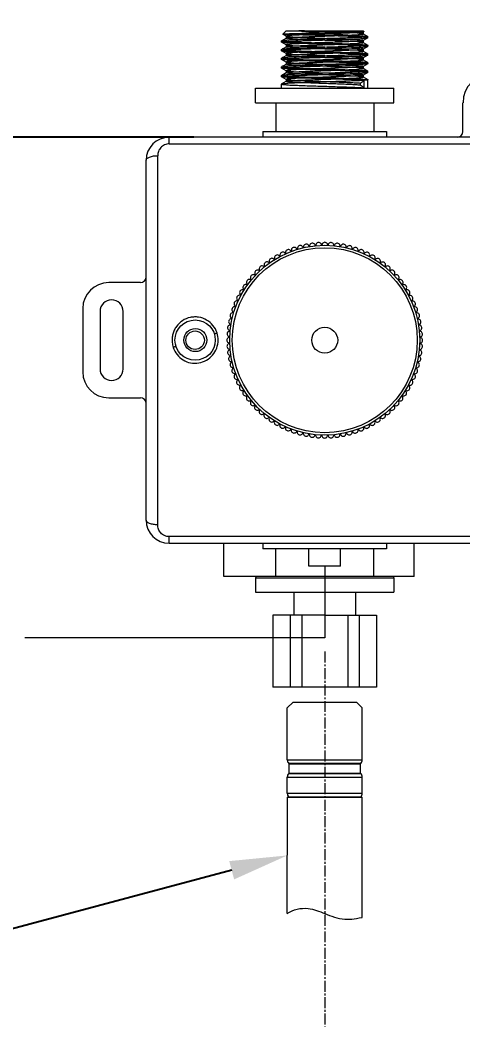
# Model space of a CAD drawing. Header units: millimetres. Extents: x 21205 to 22591, y -3891 to -2911.
# Drawn here: x 21688.4 to 21765.3, y -3787.2 to -3613.5 of the extents above; entities that cross this region are included whole.
import ezdxf
from ezdxf import colors
from ezdxf.entities.mleader import LeaderData, LeaderLine
from ezdxf.math import Vec2, Vec3

# ---------------------------------------------------------------- set-up
doc = ezdxf.new("R2010")
doc.units = ezdxf.units.MM
doc.header["$LTSCALE"] = 0.1
doc.linetypes.add('CENTER2', pattern=[28.575, 19.05, -3.175, 3.175, -3.175])
doc.layers.get('0').update_dxf_attribs({"lineweight": 13})
doc.layers.add('Cneter', color=1, linetype='CENTER2', lineweight=13)
doc.styles.get("Standard").update_dxf_attribs({"font": 'arial.ttf'})
doc.dimstyles.new('A4', dxfattribs={"dimtxt": 4, "dimasz": 3.5, "dimexe": 0.7, "dimexo": 0.625, "dimgap": 0.5, "dimtad": 1, "dimdec": 1, "dimdsep": 46, "dimtxsty": 'Standard', "dimcen": 2.5, "dimclrd": 5, "dimclre": 5, "dimclrt": 7, "dimadec": 3, "dimazin": 2, "dimtfac": 1, "dimtdec": 1, "dimtmove": 0, "dimatfit": 3, "dimfxl": 0, "dimarcsym": 0})

# ---------------------------------------------------------------- blocks, each defined once
blk = doc.blocks.new('*D121')
at = {"color": 3, "lineweight": -2}
for p, q in [((21669.36, -3431.84), (21641.42, -3431.84)), ((21642.12, -3446.84), (21642.12, -3618.91)), ((21718.57, -3633.91), (21641.42, -3633.91))]:
    blk.add_line(p, q, dxfattribs=at)
at = {"color": 3}
for points in [[(21639.62, -3446.84), (21644.62, -3446.84), (21642.12, -3431.84)], [(21639.62, -3618.91), (21644.62, -3618.91), (21642.12, -3633.91)]]:
    blk.add_solid(points, dxfattribs=at)
at = {"layer": 'Defpoints', "color": 0}
for p in [(21669.98, -3431.84), (21642.12, -3633.91), (21719.2, -3633.91)]:
    blk.add_point(p, dxfattribs=at)
at = {"color": 7, "insert": (21633.28, -3532.87), "char_height": 20, "attachment_point": 5, "rotation": 90}
blk.add_mtext('{\\H0.75x;500mm \\fGulim|b0|i0|c129|p50;이하}', dxfattribs=at)

msp = doc.modelspace()

# ---------------------------------------------------------------- linework, layer by layer
at = {"color": 7, "linetype": 'Continuous'}
for p, q in [((21734.58, -3615.41), (21733.98, -3616.01)), ((21734.58, -3615.41), (21747.96, -3615.41)), ((21748.08, -3615.54), (21747.95, -3615.62)), ((21747.96, -3615.41), (21748.09, -3615.53)), ((21747.96, -3615.6), (21747.96, -3615.96)), ((21733.77, -3617.39), (21733.77, -3617.18)), ((21733.78, -3617.16), (21734.59, -3616.69)), ((21734.59, -3617.87), (21733.78, -3617.4)), ((21734.59, -3616.37), (21733.98, -3616.02)), ((21734.58, -3616.35), (21734.58, -3616.71)), ((21746.09, -3616.22), (21739.97, -3616.22)), ((21747.95, -3615.94), (21748.76, -3616.41)), ((21748.76, -3616.65), (21747.95, -3617.12)), ((21747.95, -3617.44), (21748.76, -3617.91)), ((21747.96, -3617.11), (21747.96, -3617.46)), ((21748.77, -3616.64), (21748.77, -3616.43)), ((21733.77, -3618.89), (21733.77, -3618.68)), ((21733.78, -3618.66), (21734.59, -3618.19)), ((21734.59, -3619.37), (21733.78, -3618.9)), ((21734.58, -3617.85), (21734.58, -3618.21)), ((21734.58, -3619.35), (21734.58, -3619.71)), ((21748.76, -3618.15), (21747.95, -3618.62)), ((21747.95, -3618.94), (21748.76, -3619.41)), ((21747.96, -3618.6), (21747.96, -3618.96)), ((21748.77, -3618.14), (21748.77, -3617.93)), ((21733.77, -3620.39), (21733.77, -3620.18)), ((21733.78, -3620.16), (21734.59, -3619.69)), ((21734.59, -3620.87), (21733.78, -3620.4)), ((21734.58, -3620.85), (21734.58, -3621.21)), ((21748.76, -3619.65), (21747.95, -3620.12)), ((21747.95, -3620.44), (21748.76, -3620.91)), ((21747.96, -3620.11), (21747.96, -3620.46)), ((21748.77, -3619.64), (21748.77, -3619.43)), ((21748.77, -3621.14), (21748.77, -3620.93)), ((21733.77, -3621.89), (21733.77, -3621.68)), ((21733.78, -3621.66), (21734.59, -3621.19)), ((21734.59, -3622.37), (21733.78, -3621.9)), ((21733.78, -3623.16), (21734.59, -3622.69)), ((21734.58, -3622.36), (21734.58, -3622.71)), ((21748.76, -3621.15), (21747.95, -3621.62)), ((21747.95, -3621.94), (21748.76, -3622.41)), ((21748.76, -3622.65), (21747.95, -3623.12)), ((21747.96, -3621.61), (21747.96, -3621.96)), ((21748.77, -3622.64), (21748.77, -3622.43)), ((21733.77, -3623.39), (21733.77, -3623.18)), ((21734.59, -3623.87), (21733.78, -3623.4)), ((21733.78, -3624.66), (21734.59, -3624.19)), ((21734.58, -3623.86), (21734.58, -3624.21)), ((21747.4, -3624.5), (21748.14, -3624.03)), ((21747.4, -3624.5), (21747.4, -3624.87)), ((21747.95, -3623.44), (21748.76, -3623.91)), ((21747.96, -3623.11), (21747.96, -3623.46)), ((21748.14, -3625.33), (21748.14, -3624.03)), ((21748.77, -3625.41), (21748.77, -3623.93)), ((21729.27, -3627.91), (21729.27, -3625.41)), ((21729.27, -3625.41), (21753.27, -3625.41)), ((21733.77, -3625.41), (21733.77, -3624.68)), ((21748.14, -3625.33), (21747.4, -3624.87)), ((21753.27, -3627.91), (21753.27, -3625.41)), ((21729.27, -3627.91), (21753.27, -3627.91)), ((21765.27, -3632.91), (21765.27, -3627.91)), ((21730.52, -3632.91), (21730.52, -3633.91)), ((21730.52, -3632.91), (21752.02, -3632.91)), ((21752.02, -3632.91), (21752.02, -3633.91)), ((21714.27, -3635.06), (21714.27, -3633.91)), ((21846.28, -3633.91), (21714.27, -3633.91)), ((21714.27, -3635.06), (21846.28, -3635.06)), ((21710.27, -3700.42), (21710.27, -3637.91)), ((21712.27, -3701.22), (21712.27, -3637.11)), ((21709.27, -3659.16), (21703.77, -3659.16)), ((21699.27, -3663.66), (21699.27, -3674.66)), ((21702.27, -3664.16), (21702.27, -3674.16)), ((21706.27, -3674.16), (21706.27, -3664.16)), ((21703.77, -3679.16), (21709.27, -3679.16)), ((21714.27, -3704.42), (21714.27, -3703.27)), ((21846.28, -3703.27), (21714.27, -3703.27)), ((21714.27, -3704.42), (21846.28, -3704.42)), ((21723.77, -3710.17), (21723.77, -3704.42)), ((21730.52, -3704.42), (21730.52, -3705.42)), ((21752.02, -3704.42), (21752.02, -3705.42)), ((21756.77, -3710.17), (21756.77, -3704.42)), ((21752.02, -3705.42), (21730.52, -3705.42)), ((21756.77, -3710.17), (21723.77, -3710.17)), ((21729.27, -3710.42), (21729.27, -3712.92)), ((21729.27, -3710.42), (21753.27, -3710.42)), ((21753.27, -3710.42), (21753.27, -3712.92)), ((21729.27, -3712.92), (21753.27, -3712.92)), ((21734.77, -3733.02), (21735.77, -3732.02)), ((21735.77, -3732.02), (21746.77, -3732.02)), ((21747.77, -3733.02), (21746.77, -3732.02)), ((21734.77, -3742.02), (21734.77, -3733.02)), ((21747.77, -3742.02), (21747.77, -3733.02)), ((21734.77, -3742.02), (21747.77, -3742.02)), ((21735.01, -3744.41), (21747.53, -3744.41)), ((21735.01, -3744.41), (21740.53, -3744.41)), ((21735.07, -3744.34), (21735.07, -3742.74)), ((21735.07, -3744.34), (21747.47, -3744.34)), ((21735.07, -3744.34), (21740.47, -3744.34)), ((21747.47, -3744.34), (21747.47, -3742.74)), ((21734.77, -3745.06), (21747.77, -3745.06)), ((21734.77, -3747.82), (21734.77, -3745.06)), ((21734.77, -3745.06), (21740.77, -3745.06)), ((21747.77, -3747.82), (21747.77, -3745.06)), ((21734.77, -3747.82), (21747.77, -3747.82)), ((21734.77, -3747.82), (21740.77, -3747.82)), ((21734.77, -3768.73), (21734.78, -3748.54)), ((21734.77, -3748.54), (21747.77, -3748.54)), ((21735.01, -3748.48), (21747.53, -3748.48)), ((21735.07, -3748.54), (21735.01, -3748.48)), ((21735.01, -3748.48), (21740.53, -3748.48)), ((21747.47, -3748.54), (21747.53, -3748.48)), ((21747.78, -3769.4), (21747.77, -3748.54))]:
    msp.add_line(p, q, dxfattribs=at)
for p, q in [((21732.77, -3627.91), (21732.77, -3632.91)), ((21749.77, -3627.91), (21749.77, -3632.91)), ((21732.77, -3710.17), (21732.77, -3705.42)), ((21749.77, -3710.17), (21749.77, -3705.42)), ((21735.92, -3712.92), (21735.92, -3716.92)), ((21746.62, -3712.92), (21746.62, -3716.92)), ((21741.27, -3716.92), (21732.27, -3716.92)), ((21732.27, -3716.92), (21732.27, -3729.42)), ((21735.27, -3716.92), (21735.27, -3729.42)), ((21737.27, -3716.92), (21737.27, -3729.42)), ((21741.27, -3716.92), (21750.27, -3716.92)), ((21745.27, -3716.92), (21745.27, -3729.42)), ((21747.27, -3716.92), (21747.27, -3729.42)), ((21750.27, -3716.92), (21750.27, -3729.42)), ((21750.27, -3729.42), (21732.27, -3729.42)), ((21747.53, -3742.68), (21735.01, -3742.68)), ((21735.07, -3742.74), (21747.47, -3742.74))]:
    msp.add_line(p, q)
at = {"color": 2}
for p, q in [((21738.52, -3708.42), (21738.52, -3705.42)), ((21744.02, -3708.42), (21744.02, -3705.42)), ((21744.02, -3708.42), (21738.52, -3708.42)), ((21741.27, -3708.42), (21741.27, -3720.86)), ((21741.27, -3720.86), (21689.19, -3720.86))]:
    msp.add_line(p, q, dxfattribs=at)
at = {"color": 7, "linetype": 'Continuous'}
for centre, radius in [((21741.27, -3669.16), 16.5), ((21741.27, -3669.16), 16.06), ((21718.77, -3669.14), 3.5), ((21718.81, -3669.14), 2), ((21718.77, -3669.16), 1.6), ((21741.27, -3669.16), 2.25)]:
    msp.add_circle(centre, radius, dxfattribs=at)
for centre, radius, start, end in [((21762.71, -2971.38), 645.24, 267.98007, 268.096), ((21770.28, -3627.91), 5, 90, 180), ((21764.27, -3632.91), 1, 270, 0), ((21714.27, -3637.91), 4, 90, 180), ((21739.13, -3652.8), 0.5, 6.5786, 188.3149), ((21740.21, -3652.69), 0.5, 2.8286, 184.5649), ((21741.29, -3652.66), 0.5, 359.0786, 180.8149), ((21742.37, -3652.7), 0.5, 355.3286, 177.0649), ((21743.44, -3652.8), 0.5, 351.5786, 173.3149), ((21733.99, -3654.36), 0.5, 25.3286, 207.0649), ((21734.97, -3653.91), 0.5, 21.5786, 203.3149), ((21735.98, -3653.53), 0.5, 17.8286, 199.5649), ((21737.02, -3653.22), 0.5, 14.0786, 195.8149), ((21738.07, -3652.97), 0.5, 10.3286, 192.0649), ((21744.51, -3652.98), 0.5, 347.8286, 169.5649), ((21745.56, -3653.23), 0.5, 344.0786, 165.8149), ((21746.59, -3653.54), 0.5, 340.3286, 162.0649), ((21747.6, -3653.92), 0.5, 336.5786, 158.3149), ((21748.58, -3654.37), 0.5, 332.8286, 154.5649), ((21731.24, -3656.06), 0.5, 36.5786, 218.3149), ((21732.12, -3655.43), 0.5, 32.8286, 214.5649), ((21733.03, -3654.86), 0.5, 29.0786, 210.8149), ((21749.54, -3654.88), 0.5, 329.0786, 150.8149), ((21750.45, -3655.45), 0.5, 325.3286, 147.0649), ((21751.33, -3656.08), 0.5, 321.5786, 143.3149), ((21729.61, -3657.48), 0.5, 44.0786, 225.8149), ((21730.4, -3656.75), 0.5, 40.3286, 222.0649), ((21752.16, -3656.77), 0.5, 317.8286, 139.5649), ((21752.95, -3657.5), 0.5, 314.0786, 135.8149), ((21703.77, -3663.66), 4.5, 90, 180), ((21709.27, -3658.16), 1, 270, 0), ((21728.19, -3659.1), 0.5, 51.5786, 233.3149), ((21728.88, -3658.27), 0.5, 47.8286, 229.5649), ((21753.69, -3658.29), 0.5, 310.3286, 132.0649), ((21754.37, -3659.13), 0.5, 306.5786, 128.3149), ((21726.99, -3660.9), 0.5, 59.0786, 240.8149), ((21727.56, -3659.98), 0.5, 55.3286, 237.0649), ((21755, -3660.01), 0.5, 302.8286, 124.5649), ((21755.57, -3660.92), 0.5, 299.0786, 120.8149), ((21704.27, -3664.16), 2, 0, 180), ((21726.03, -3662.83), 0.5, 66.5786, 248.3149), ((21726.48, -3661.85), 0.5, 62.8286, 244.5649), ((21756.08, -3661.88), 0.5, 295.3286, 117.0649), ((21756.52, -3662.86), 0.5, 291.5786, 113.3149), ((21725.34, -3664.88), 0.5, 74.0786, 255.8149), ((21725.65, -3663.84), 0.5, 70.3286, 252.0649), ((21756.9, -3663.87), 0.5, 287.8286, 109.5649), ((21757.22, -3664.91), 0.5, 284.0786, 105.8149), ((21725.09, -3665.93), 0.5, 77.8286, 259.5649), ((21757.46, -3665.96), 0.5, 280.3286, 102.0649), ((21718.73, -3669.14), 4.04, 359.6891, 18.081), ((21724.81, -3668.07), 0.5, 85.3286, 267.0649), ((21724.91, -3666.99), 0.5, 81.5786, 263.3149), ((21757.63, -3667.02), 0.5, 276.5786, 98.3149), ((21757.74, -3668.1), 0.5, 272.8286, 94.5649), ((21718.81, -3669.14), 4.04, 185.984, 198.1393), ((21724.77, -3669.15), 0.5, 89.0786, 270.8149), ((21724.8, -3670.23), 0.5, 92.8286, 274.5649), ((21757.77, -3669.18), 0.5, 269.0786, 90.8149), ((21724.91, -3671.3), 0.5, 96.5786, 278.3149), ((21757.63, -3671.33), 0.5, 261.5786, 83.3149), ((21757.74, -3670.26), 0.5, 265.3286, 87.0649), ((21725.08, -3672.37), 0.5, 100.3286, 282.0649), ((21725.33, -3673.42), 0.5, 104.0786, 285.8149), ((21757.21, -3673.45), 0.5, 254.0786, 75.8149), ((21757.45, -3672.4), 0.5, 257.8286, 79.5649), ((21703.77, -3674.66), 4.5, 180, 270), ((21704.27, -3674.16), 2, 180, 0), ((21725.64, -3674.45), 0.5, 107.8286, 289.5649), ((21756.89, -3674.48), 0.5, 250.3286, 72.0649), ((21726.02, -3675.46), 0.5, 111.5786, 293.3149), ((21726.47, -3676.45), 0.5, 115.3286, 297.0649), ((21756.07, -3676.47), 0.5, 242.8286, 64.5649), ((21756.51, -3675.49), 0.5, 246.5786, 68.3149), ((21726.97, -3677.4), 0.5, 119.0786, 300.8149), ((21727.54, -3678.32), 0.5, 122.8286, 304.5649), ((21754.98, -3678.34), 0.5, 235.3286, 57.0649), ((21755.56, -3677.43), 0.5, 239.0786, 60.8149), ((21709.27, -3680.16), 1, 0, 90), ((21728.17, -3679.2), 0.5, 126.5786, 308.3149), ((21728.86, -3680.03), 0.5, 130.3286, 312.0649), ((21753.67, -3680.05), 0.5, 227.8286, 49.5649), ((21754.35, -3679.22), 0.5, 231.5786, 53.3149), ((21729.59, -3680.82), 0.5, 134.0786, 315.8149), ((21730.38, -3681.56), 0.5, 137.8286, 319.5649), ((21752.14, -3681.58), 0.5, 220.3286, 42.0649), ((21752.93, -3680.84), 0.5, 224.0786, 45.8149), ((21731.21, -3682.24), 0.5, 141.5786, 323.3149), ((21732.09, -3682.87), 0.5, 145.3286, 327.0649), ((21733.01, -3683.45), 0.5, 149.0786, 330.8149), ((21749.51, -3683.46), 0.5, 209.0786, 30.8149), ((21750.43, -3682.89), 0.5, 212.8286, 34.5649), ((21751.31, -3682.26), 0.5, 216.5786, 38.3149), ((21733.96, -3683.96), 0.5, 152.8286, 334.5649), ((21734.94, -3684.4), 0.5, 156.5786, 338.3149), ((21735.95, -3684.78), 0.5, 160.3286, 342.0649), ((21736.99, -3685.1), 0.5, 164.0786, 345.8149), ((21738.04, -3685.34), 0.5, 167.8286, 349.5649), ((21744.48, -3685.35), 0.5, 190.3286, 12.0649), ((21745.53, -3685.11), 0.5, 194.0786, 15.8149), ((21746.56, -3684.79), 0.5, 197.8286, 19.5649), ((21747.57, -3684.41), 0.5, 201.5786, 23.3149), ((21748.56, -3683.97), 0.5, 205.3286, 27.0649), ((21739.1, -3685.52), 0.5, 171.5786, 353.3149), ((21740.18, -3685.63), 0.5, 175.3286, 357.0649), ((21741.26, -3685.66), 0.5, 179.0786, 0.8149), ((21742.34, -3685.63), 0.5, 182.8286, 4.5649), ((21743.41, -3685.52), 0.5, 186.5786, 8.3149), ((21714.27, -3700.42), 4, 180, 270), ((21729.77, -3710.42), 0.5, 149.9477, 180), ((21752.77, -3710.42), 0.5, 0, 30.0523), ((21735.77, -3742.02), 1, 180, 220.6013), ((21746.77, -3742.02), 1, 319.3987, 0), ((21735.77, -3745.06), 1, 139.3987, 180), ((21746.77, -3745.06), 1, 0, 40.6013), ((21735.77, -3747.82), 1, 180, 220.6013), ((21746.77, -3747.82), 1, 319.3987, 0)]:
    msp.add_arc(centre, radius, start, end, dxfattribs=at)
for points, knots in [([(21739.97, -3616.22), (21739.47, -3616.21), (21738.52, -3616.18), (21737.17, -3616.16), (21736.03, -3616.11), (21735.09, -3616.13), (21734.51, -3615.99), (21734.08, -3616.13), (21733.97, -3615.9), (21734.55, -3616.02), (21734.97, -3615.89), (21735.95, -3615.91), (21737.04, -3615.86), (21738.35, -3615.83), (21739.78, -3615.8), (21740.77, -3615.78), (21741.27, -3615.77)], [0, 0, 0, 0, 0.112825, 0.215659, 0.30418, 0.374083, 0.42307, 0.448796, 0.451427, 0.474986, 0.521767, 0.589883, 0.675754, 0.776191, 0.886068, 1, 1, 1, 1]), ([(21736.78, -3615.41), (21737.09, -3615.45), (21737.76, -3615.52), (21738.83, -3615.62), (21740.02, -3615.72), (21740.84, -3615.79), (21741.27, -3615.82)], [0, 0, 0, 0, 0.208589, 0.447953, 0.713947, 1, 1, 1, 1]), ([(21741.27, -3615.58), (21740.86, -3615.57), (21740.06, -3615.54), (21738.9, -3615.5), (21737.81, -3615.46), (21737.11, -3615.42), (21736.78, -3615.41)], [0, 0, 0, 0, 0.272715, 0.534993, 0.778831, 1, 1, 1, 1]), ([(21745.82, -3615.41), (21746.13, -3615.42), (21746.64, -3615.44), (21747.4, -3615.46), (21747.7, -3615.49), (21748.16, -3615.51), (21747.9, -3615.6), (21747.6, -3615.57), (21746.98, -3615.63), (21746.16, -3615.65), (21745.13, -3615.68), (21743.94, -3615.71), (21742.63, -3615.74), (21741.73, -3615.76), (21741.27, -3615.77)], [0, 0, 0, 0, 0.100426, 0.176562, 0.226957, 0.249158, 0.257928, 0.296065, 0.362315, 0.454498, 0.569506, 0.702376, 0.847626, 1, 1, 1, 1]), ([(21745.82, -3615.41), (21746.14, -3615.42), (21746.68, -3615.44), (21747.39, -3615.53), (21747.75, -3615.5), (21748.04, -3615.65), (21747.53, -3615.67), (21747.16, -3615.73), (21746.29, -3615.78), (21745.28, -3615.83), (21744.05, -3615.87), (21742.7, -3615.93), (21741.75, -3615.96), (21741.27, -3615.98)], [0, 0, 0, 0, 0.108253, 0.186057, 0.231476, 0.243228, 0.269319, 0.329409, 0.421283, 0.540395, 0.680811, 0.836488, 1, 1, 1, 1]), ([(21741.27, -3616.33), (21741.74, -3616.32), (21742.64, -3616.29), (21743.95, -3616.24), (21745.15, -3616.19), (21746.16, -3616.13), (21747.01, -3616.12), (21747.48, -3615.99), (21747.93, -3616.08), (21747.93, -3615.84), (21747.48, -3615.94), (21747.02, -3615.8), (21746.17, -3615.79), (21745.16, -3615.73), (21743.96, -3615.69), (21742.65, -3615.63), (21741.74, -3615.6), (21741.27, -3615.58)], [0, 0, 0, 0, 0.10407, 0.203531, 0.293993, 0.371347, 0.433095, 0.475944, 0.498106, 0.501832, 0.523737, 0.566177, 0.627478, 0.704868, 0.795872, 0.895846, 1, 1, 1, 1]), ([(21741.27, -3615.82), (21741.7, -3615.85), (21742.54, -3615.92), (21743.78, -3616.02), (21744.96, -3616.12), (21745.72, -3616.19), (21746.09, -3616.22)], [0, 0, 0, 0, 0.264465, 0.52349, 0.770703, 1, 1, 1, 1]), ([(21741.27, -3617.76), (21741.03, -3617.75), (21740.53, -3617.74), (21739.79, -3617.71), (21739.05, -3617.69), (21738.32, -3617.66), (21737.62, -3617.64), (21736.95, -3617.61), (21736.33, -3617.59), (21735.77, -3617.57), (21735.27, -3617.54), (21734.84, -3617.51), (21734.47, -3617.49), (21734.19, -3617.47), (21733.97, -3617.44), (21733.86, -3617.43), (21733.75, -3617.39), (21733.84, -3617.34), (21733.95, -3617.34), (21734.15, -3617.3), (21734.43, -3617.28), (21734.78, -3617.26), (21735.2, -3617.23), (21735.7, -3617.21), (21736.25, -3617.19), (21736.86, -3617.16), (21737.52, -3617.13), (21738.22, -3617.11), (21738.95, -3617.08), (21739.71, -3617.06), (21740.49, -3617.04), (21741.01, -3617.02), (21741.27, -3617.01)], [0, 0, 0, 0, 0.048924, 0.098588, 0.148191, 0.196905, 0.243945, 0.288349, 0.329736, 0.367472, 0.400987, 0.429974, 0.454267, 0.473525, 0.487604, 0.496337, 0.499857, 0.502795, 0.510855, 0.524226, 0.542787, 0.566389, 0.594723, 0.627565, 0.664471, 0.705303, 0.749514, 0.796355, 0.84521, 0.895782, 0.947647, 1, 1, 1, 1]), ([(21741.27, -3616.8), (21740.76, -3616.82), (21739.74, -3616.85), (21738.28, -3616.91), (21736.94, -3616.94), (21735.81, -3617.01), (21734.85, -3617.01), (21734.32, -3617.17), (21733.82, -3617.04), (21733.8, -3617.31), (21734.32, -3617.2), (21734.82, -3617.35), (21735.79, -3617.34), (21736.91, -3617.41), (21738.26, -3617.46), (21739.73, -3617.5), (21740.75, -3617.54), (21741.27, -3617.55)], [0, 0, 0, 0, 0.103472, 0.202634, 0.29327, 0.370911, 0.43288, 0.475917, 0.498193, 0.501543, 0.523336, 0.565778, 0.627342, 0.704772, 0.795609, 0.895511, 1, 1, 1, 1]), ([(21741.27, -3615.98), (21740.81, -3616), (21739.91, -3616.03), (21738.6, -3616.07), (21737.4, -3616.12), (21736.39, -3616.19), (21735.54, -3616.19), (21735.07, -3616.32), (21734.62, -3616.23), (21734.61, -3616.47), (21735.07, -3616.38), (21735.52, -3616.51), (21736.37, -3616.52), (21737.38, -3616.59), (21738.58, -3616.63), (21739.89, -3616.68), (21740.81, -3616.71), (21741.27, -3616.73)], [0, 0, 0, 0, 0.103374, 0.202667, 0.293474, 0.370919, 0.432671, 0.475655, 0.498016, 0.501792, 0.523522, 0.565932, 0.627392, 0.70476, 0.795533, 0.89549, 1, 1, 1, 1]), ([(21741.27, -3617.08), (21740.81, -3617.07), (21739.9, -3617.04), (21738.59, -3616.99), (21737.4, -3616.94), (21736.39, -3616.88), (21735.53, -3616.87), (21735.07, -3616.74), (21734.62, -3616.83), (21734.61, -3616.59), (21735.07, -3616.69), (21735.52, -3616.55), (21736.38, -3616.54), (21737.38, -3616.48), (21738.59, -3616.44), (21739.9, -3616.38), (21740.81, -3616.35), (21741.27, -3616.33)], [0, 0, 0, 0, 0.103855, 0.203369, 0.294047, 0.371332, 0.433009, 0.475941, 0.498117, 0.501847, 0.523767, 0.566284, 0.627582, 0.705006, 0.796179, 0.896008, 1, 1, 1, 1]), ([(21741.27, -3617.48), (21740.81, -3617.5), (21739.91, -3617.53), (21738.6, -3617.57), (21737.4, -3617.62), (21736.39, -3617.69), (21735.54, -3617.69), (21735.07, -3617.82), (21734.62, -3617.73), (21734.61, -3617.97), (21735.07, -3617.88), (21735.52, -3618.01), (21736.37, -3618.02), (21737.37, -3618.09), (21738.58, -3618.13), (21739.89, -3618.18), (21740.81, -3618.21), (21741.27, -3618.23)], [0, 0, 0, 0, 0.103361, 0.202646, 0.293513, 0.370976, 0.432629, 0.475689, 0.49805, 0.501781, 0.52347, 0.565775, 0.627125, 0.704418, 0.79526, 0.895496, 1, 1, 1, 1]), ([(21746.09, -3616.22), (21746.45, -3616.23), (21747.05, -3616.27), (21747.94, -3616.3), (21748.3, -3616.37), (21748.84, -3616.37), (21748.59, -3616.54), (21748.23, -3616.49), (21747.57, -3616.59), (21746.65, -3616.6), (21745.51, -3616.66), (21744.2, -3616.71), (21742.77, -3616.76), (21741.78, -3616.78), (21741.27, -3616.8)], [0, 0, 0, 0, 0.104377, 0.184642, 0.238116, 0.262707, 0.270733, 0.307591, 0.372941, 0.464451, 0.577955, 0.708363, 0.850804, 1, 1, 1, 1]), ([(21741.27, -3617.01), (21741.79, -3617), (21742.81, -3616.96), (21744.27, -3616.91), (21745.62, -3616.87), (21746.75, -3616.81), (21747.71, -3616.8), (21748.22, -3616.65), (21748.73, -3616.77), (21748.74, -3616.5), (21748.23, -3616.61), (21747.72, -3616.47), (21746.76, -3616.47), (21745.63, -3616.4), (21744.29, -3616.36), (21742.81, -3616.31), (21741.79, -3616.28), (21741.27, -3616.26)], [0, 0, 0, 0, 0.103841, 0.203458, 0.294135, 0.37158, 0.433277, 0.476177, 0.49827, 0.50161, 0.523463, 0.56585, 0.6273, 0.704729, 0.795621, 0.895654, 1, 1, 1, 1]), ([(21741.27, -3616.73), (21741.73, -3616.75), (21742.64, -3616.78), (21743.94, -3616.82), (21745.14, -3616.87), (21746.15, -3616.94), (21747, -3616.94), (21747.47, -3617.07), (21747.92, -3616.98), (21747.94, -3617.22), (21747.48, -3617.13), (21747.03, -3617.26), (21746.17, -3617.27), (21745.17, -3617.34), (21743.96, -3617.38), (21742.65, -3617.43), (21741.74, -3617.46), (21741.27, -3617.48)], [0, 0, 0, 0, 0.103395, 0.202521, 0.29331, 0.370757, 0.432505, 0.475622, 0.498036, 0.50178, 0.523458, 0.565854, 0.627262, 0.704687, 0.795556, 0.895581, 1, 1, 1, 1]), ([(21741.27, -3617.84), (21741.73, -3617.82), (21742.64, -3617.79), (21743.94, -3617.74), (21745.14, -3617.69), (21746.15, -3617.63), (21747, -3617.62), (21747.48, -3617.49), (21747.92, -3617.58), (21747.94, -3617.34), (21747.48, -3617.43), (21747.03, -3617.3), (21746.17, -3617.29), (21745.17, -3617.23), (21743.96, -3617.19), (21742.65, -3617.13), (21741.74, -3617.1), (21741.27, -3617.08)], [0, 0, 0, 0, 0.103506, 0.202768, 0.293512, 0.3709, 0.432617, 0.475681, 0.498025, 0.501766, 0.523466, 0.565902, 0.627076, 0.70438, 0.795527, 0.895896, 1, 1, 1, 1]), ([(21741.27, -3617.55), (21741.79, -3617.57), (21742.8, -3617.6), (21744.27, -3617.66), (21745.61, -3617.69), (21746.74, -3617.76), (21747.7, -3617.76), (21748.22, -3617.92), (21748.73, -3617.79), (21748.74, -3618.06), (21748.23, -3617.95), (21747.72, -3618.1), (21746.76, -3618.09), (21745.64, -3618.16), (21744.29, -3618.21), (21742.82, -3618.25), (21741.79, -3618.29), (21741.27, -3618.3)], [0, 0, 0, 0, 0.103554, 0.202904, 0.293677, 0.371214, 0.433043, 0.476009, 0.498218, 0.501559, 0.523335, 0.565714, 0.62716, 0.70461, 0.795393, 0.895452, 1, 1, 1, 1]), ([(21741.27, -3618.51), (21740.79, -3618.52), (21739.84, -3618.56), (21738.46, -3618.6), (21737.18, -3618.65), (21736.04, -3618.7), (21735.14, -3618.73), (21734.4, -3618.79), (21734.07, -3618.8), (21733.69, -3618.89), (21734.07, -3618.96), (21734.39, -3618.98), (21735.13, -3619.04), (21736.03, -3619.08), (21737.16, -3619.12), (21738.43, -3619.16), (21739.83, -3619.21), (21740.78, -3619.25), (21741.27, -3619.26)], [0, 0, 0, 0, 0.095837, 0.189567, 0.27619, 0.352166, 0.414544, 0.461, 0.489786, 0.500062, 0.510008, 0.538514, 0.584714, 0.646738, 0.722282, 0.80866, 0.902459, 1, 1, 1, 1]), ([(21741.27, -3618.3), (21740.76, -3618.32), (21739.74, -3618.35), (21738.28, -3618.41), (21736.94, -3618.44), (21735.81, -3618.51), (21734.85, -3618.51), (21734.32, -3618.67), (21733.82, -3618.54), (21733.8, -3618.81), (21734.32, -3618.7), (21734.82, -3618.85), (21735.78, -3618.84), (21736.91, -3618.91), (21738.25, -3618.96), (21739.73, -3619.01), (21740.75, -3619.03), (21741.27, -3619.05)], [0, 0, 0, 0, 0.103297, 0.202558, 0.293424, 0.370998, 0.43282, 0.475926, 0.498196, 0.501543, 0.523295, 0.565646, 0.627138, 0.704468, 0.795166, 0.895311, 1, 1, 1, 1]), ([(21741.27, -3618.59), (21740.81, -3618.57), (21739.91, -3618.54), (21738.6, -3618.49), (21737.4, -3618.44), (21736.4, -3618.38), (21735.54, -3618.37), (21735.07, -3618.24), (21734.62, -3618.33), (21734.61, -3618.09), (21735.07, -3618.18), (21735.52, -3618.05), (21736.37, -3618.04), (21737.38, -3617.98), (21738.58, -3617.94), (21739.89, -3617.89), (21740.81, -3617.85), (21741.27, -3617.83)], [0, 0, 0, 0, 0.103418, 0.202633, 0.293419, 0.370905, 0.432621, 0.475653, 0.498037, 0.501783, 0.523448, 0.565817, 0.627181, 0.704583, 0.795458, 0.895559, 1, 1, 1, 1]), ([(21741.27, -3618.98), (21740.81, -3619), (21739.91, -3619.03), (21738.6, -3619.07), (21737.4, -3619.12), (21736.39, -3619.19), (21735.54, -3619.19), (21735.07, -3619.32), (21734.62, -3619.23), (21734.61, -3619.47), (21735.07, -3619.38), (21735.52, -3619.51), (21736.37, -3619.52), (21737.38, -3619.59), (21738.58, -3619.63), (21739.89, -3619.68), (21740.81, -3619.71), (21741.27, -3619.73)], [0, 0, 0, 0, 0.103362, 0.202836, 0.293739, 0.371122, 0.432729, 0.475695, 0.498027, 0.501794, 0.523482, 0.565913, 0.627316, 0.704607, 0.795432, 0.89558, 1, 1, 1, 1]), ([(21741.27, -3620.09), (21740.81, -3620.07), (21739.9, -3620.04), (21738.59, -3619.99), (21737.39, -3619.94), (21736.39, -3619.88), (21735.53, -3619.88), (21735.07, -3619.74), (21734.62, -3619.83), (21734.61, -3619.59), (21735.07, -3619.69), (21735.52, -3619.55), (21736.38, -3619.54), (21737.39, -3619.48), (21738.59, -3619.44), (21739.9, -3619.38), (21740.81, -3619.35), (21741.27, -3619.34)], [0, 0, 0, 0, 0.104051, 0.203623, 0.294072, 0.371429, 0.433155, 0.476005, 0.498129, 0.501876, 0.52383, 0.56639, 0.627693, 0.705155, 0.796352, 0.896174, 1, 1, 1, 1]), ([(21741.27, -3618.51), (21741.54, -3618.5), (21742.07, -3618.49), (21742.86, -3618.46), (21743.64, -3618.43), (21744.39, -3618.41), (21745.11, -3618.38), (21745.78, -3618.36), (21746.4, -3618.33), (21746.96, -3618.31), (21747.45, -3618.28), (21747.87, -3618.25), (21748.21, -3618.22), (21748.48, -3618.21), (21748.63, -3618.17), (21748.77, -3618.18), (21748.76, -3618.1), (21748.63, -3618.1), (21748.48, -3618.06), (21748.21, -3618.04), (21747.87, -3618.01), (21747.45, -3617.99), (21746.96, -3617.97), (21746.4, -3617.94), (21745.78, -3617.91), (21745.11, -3617.89), (21744.39, -3617.86), (21743.63, -3617.83), (21742.86, -3617.81), (21742.07, -3617.79), (21741.54, -3617.77), (21741.27, -3617.76)], [0, 0, 0, 0, 0.053179, 0.10605, 0.158014, 0.208313, 0.256368, 0.301534, 0.343015, 0.380263, 0.413112, 0.441067, 0.463894, 0.481254, 0.493024, 0.499095, 0.500821, 0.506999, 0.518844, 0.536252, 0.559108, 0.587082, 0.619948, 0.657216, 0.698723, 0.74391, 0.791982, 0.842293, 0.894237, 0.947023, 1, 1, 1, 1]), ([(21741.27, -3618.23), (21741.73, -3618.25), (21742.64, -3618.28), (21743.95, -3618.32), (21745.14, -3618.37), (21746.15, -3618.44), (21747.01, -3618.44), (21747.48, -3618.57), (21747.92, -3618.48), (21747.94, -3618.72), (21747.48, -3618.63), (21747.03, -3618.76), (21746.17, -3618.77), (21745.17, -3618.84), (21743.97, -3618.88), (21742.65, -3618.93), (21741.74, -3618.96), (21741.27, -3618.98)], [0, 0, 0, 0, 0.103476, 0.202924, 0.293763, 0.371082, 0.432702, 0.475662, 0.498028, 0.501783, 0.523465, 0.565833, 0.627207, 0.704464, 0.795296, 0.895509, 1, 1, 1, 1]), ([(21741.27, -3619.33), (21741.73, -3619.32), (21742.64, -3619.29), (21743.95, -3619.24), (21745.15, -3619.19), (21746.15, -3619.13), (21747.01, -3619.13), (21747.48, -3618.99), (21747.92, -3619.08), (21747.94, -3618.84), (21747.48, -3618.94), (21747.02, -3618.8), (21746.17, -3618.79), (21745.16, -3618.73), (21743.96, -3618.69), (21742.65, -3618.63), (21741.74, -3618.6), (21741.27, -3618.59)], [0, 0, 0, 0, 0.103659, 0.20301, 0.293664, 0.371163, 0.432918, 0.475804, 0.498073, 0.501824, 0.523658, 0.566114, 0.627466, 0.704901, 0.795878, 0.895739, 1, 1, 1, 1]), ([(21741.27, -3619.05), (21741.79, -3619.07), (21742.8, -3619.1), (21744.27, -3619.16), (21745.61, -3619.2), (21746.74, -3619.26), (21747.7, -3619.26), (21748.22, -3619.42), (21748.73, -3619.29), (21748.74, -3619.56), (21748.23, -3619.45), (21747.72, -3619.6), (21746.76, -3619.59), (21745.64, -3619.66), (21744.29, -3619.71), (21742.82, -3619.76), (21741.79, -3619.78), (21741.27, -3619.8)], [0, 0, 0, 0, 0.103449, 0.202823, 0.293668, 0.371117, 0.43298, 0.47595, 0.498192, 0.501535, 0.52327, 0.565696, 0.627184, 0.704611, 0.795401, 0.895524, 1, 1, 1, 1]), ([(21741.27, -3620.01), (21741.79, -3620), (21742.81, -3619.96), (21744.27, -3619.91), (21745.61, -3619.87), (21746.74, -3619.81), (21747.7, -3619.8), (21748.22, -3619.65), (21748.73, -3619.77), (21748.74, -3619.51), (21748.23, -3619.61), (21747.72, -3619.47), (21746.76, -3619.47), (21745.63, -3619.4), (21744.28, -3619.36), (21742.81, -3619.31), (21741.79, -3619.28), (21741.27, -3619.26)], [0, 0, 0, 0, 0.103874, 0.203101, 0.293463, 0.371071, 0.433088, 0.476093, 0.498224, 0.501564, 0.523434, 0.565904, 0.62731, 0.704851, 0.795772, 0.895864, 1, 1, 1, 1]), ([(21741.27, -3619.8), (21740.76, -3619.82), (21739.74, -3619.85), (21738.28, -3619.91), (21736.93, -3619.95), (21735.8, -3620.01), (21734.84, -3620.01), (21734.32, -3620.17), (21733.82, -3620.04), (21733.8, -3620.31), (21734.32, -3620.2), (21734.82, -3620.35), (21735.78, -3620.34), (21736.91, -3620.41), (21738.26, -3620.46), (21739.73, -3620.5), (21740.75, -3620.54), (21741.27, -3620.55)], [0, 0, 0, 0, 0.103438, 0.202829, 0.293625, 0.371134, 0.432946, 0.47597, 0.498199, 0.50154, 0.52328, 0.565738, 0.627223, 0.704634, 0.79545, 0.895511, 1, 1, 1, 1]), ([(21741.27, -3620.76), (21740.75, -3620.75), (21739.73, -3620.71), (21738.27, -3620.66), (21736.92, -3620.62), (21735.8, -3620.56), (21734.83, -3620.55), (21734.32, -3620.4), (21733.81, -3620.52), (21733.81, -3620.25), (21734.32, -3620.36), (21734.83, -3620.22), (21735.79, -3620.22), (21736.92, -3620.15), (21738.26, -3620.11), (21739.73, -3620.06), (21740.75, -3620.03), (21741.27, -3620.01)], [0, 0, 0, 0, 0.104056, 0.203795, 0.294354, 0.371816, 0.433482, 0.476304, 0.49832, 0.501661, 0.523603, 0.566127, 0.627725, 0.705339, 0.796133, 0.895891, 1, 1, 1, 1]), ([(21741.27, -3620.48), (21740.81, -3620.5), (21739.91, -3620.53), (21738.6, -3620.57), (21737.4, -3620.62), (21736.39, -3620.69), (21735.54, -3620.69), (21735.07, -3620.82), (21734.62, -3620.73), (21734.61, -3620.97), (21735.07, -3620.88), (21735.52, -3621.01), (21736.37, -3621.02), (21737.37, -3621.09), (21738.58, -3621.13), (21739.89, -3621.18), (21740.81, -3621.21), (21741.27, -3621.23)], [0, 0, 0, 0, 0.103453, 0.202839, 0.293649, 0.371012, 0.432651, 0.475718, 0.498048, 0.501771, 0.523471, 0.565807, 0.627125, 0.704369, 0.795284, 0.895595, 1, 1, 1, 1]), ([(21741.27, -3621.58), (21740.81, -3621.57), (21739.91, -3621.54), (21738.6, -3621.49), (21737.4, -3621.44), (21736.4, -3621.38), (21735.54, -3621.38), (21735.07, -3621.24), (21734.62, -3621.33), (21734.61, -3621.09), (21735.07, -3621.19), (21735.52, -3621.05), (21736.37, -3621.04), (21737.38, -3620.98), (21738.58, -3620.94), (21739.9, -3620.88), (21740.81, -3620.85), (21741.27, -3620.83)], [0, 0, 0, 0, 0.103361, 0.2026, 0.293374, 0.370833, 0.432564, 0.475611, 0.498009, 0.501767, 0.523445, 0.56586, 0.627205, 0.704524, 0.795595, 0.895707, 1, 1, 1, 1]), ([(21741.27, -3619.73), (21741.73, -3619.75), (21742.64, -3619.78), (21743.94, -3619.82), (21745.14, -3619.87), (21746.15, -3619.94), (21747.01, -3619.94), (21747.48, -3620.07), (21747.92, -3619.98), (21747.94, -3620.22), (21747.48, -3620.13), (21747.03, -3620.26), (21746.17, -3620.27), (21745.17, -3620.34), (21743.96, -3620.38), (21742.65, -3620.43), (21741.74, -3620.46), (21741.27, -3620.48)], [0, 0, 0, 0, 0.103469, 0.202758, 0.293604, 0.370972, 0.432631, 0.475684, 0.498042, 0.501786, 0.523468, 0.565886, 0.627218, 0.70462, 0.795532, 0.895661, 1, 1, 1, 1]), ([(21741.27, -3620.83), (21741.73, -3620.82), (21742.64, -3620.79), (21743.95, -3620.74), (21745.15, -3620.69), (21746.16, -3620.63), (21747.01, -3620.63), (21747.48, -3620.49), (21747.93, -3620.58), (21747.93, -3620.34), (21747.48, -3620.44), (21747.02, -3620.3), (21746.17, -3620.29), (21745.16, -3620.23), (21743.96, -3620.19), (21742.64, -3620.13), (21741.74, -3620.1), (21741.27, -3620.09)], [0, 0, 0, 0, 0.103671, 0.203443, 0.294266, 0.371583, 0.433094, 0.475964, 0.498121, 0.501863, 0.523715, 0.566252, 0.627582, 0.704981, 0.796161, 0.896085, 1, 1, 1, 1]), ([(21741.27, -3620.55), (21741.79, -3620.57), (21742.8, -3620.6), (21744.27, -3620.66), (21745.61, -3620.7), (21746.74, -3620.76), (21747.7, -3620.76), (21748.22, -3620.92), (21748.73, -3620.79), (21748.74, -3621.06), (21748.23, -3620.95), (21747.73, -3621.1), (21746.76, -3621.09), (21745.64, -3621.16), (21744.29, -3621.21), (21742.82, -3621.26), (21741.79, -3621.29), (21741.27, -3621.3)], [0, 0, 0, 0, 0.10349, 0.202841, 0.293672, 0.371146, 0.43294, 0.475981, 0.498206, 0.501541, 0.523233, 0.56557, 0.626964, 0.704428, 0.795212, 0.895461, 1, 1, 1, 1]), ([(21741.27, -3620.76), (21741.76, -3620.78), (21742.72, -3620.81), (21744.11, -3620.85), (21745.39, -3620.9), (21746.52, -3620.95), (21747.42, -3620.98), (21748.15, -3621.04), (21748.48, -3621.05), (21748.85, -3621.14), (21748.47, -3621.21), (21748.15, -3621.23), (21747.4, -3621.29), (21746.5, -3621.33), (21745.37, -3621.37), (21744.09, -3621.42), (21742.7, -3621.47), (21741.75, -3621.49), (21741.27, -3621.51)], [0, 0, 0, 0, 0.097525, 0.19131, 0.277687, 0.353253, 0.415276, 0.46146, 0.490003, 0.500073, 0.510223, 0.538964, 0.585427, 0.647811, 0.723763, 0.81036, 0.904086, 1, 1, 1, 1]), ([(21741.27, -3622.26), (21741.01, -3622.26), (21740.48, -3622.24), (21739.69, -3622.21), (21738.91, -3622.18), (21738.16, -3622.16), (21737.44, -3622.13), (21736.77, -3622.11), (21736.14, -3622.08), (21735.59, -3622.06), (21735.09, -3622.03), (21734.67, -3622), (21734.34, -3621.97), (21734.07, -3621.96), (21733.92, -3621.92), (21733.78, -3621.93), (21733.78, -3621.85), (21733.92, -3621.85), (21734.06, -3621.81), (21734.34, -3621.79), (21734.67, -3621.76), (21735.09, -3621.74), (21735.58, -3621.72), (21736.14, -3621.69), (21736.76, -3621.66), (21737.44, -3621.64), (21738.16, -3621.61), (21738.91, -3621.59), (21739.69, -3621.56), (21740.48, -3621.54), (21741.01, -3621.52), (21741.27, -3621.51)], [0, 0, 0, 0, 0.052892, 0.105646, 0.157598, 0.207931, 0.256018, 0.301217, 0.342734, 0.380019, 0.412907, 0.440902, 0.463767, 0.481166, 0.492972, 0.499077, 0.500803, 0.506951, 0.51877, 0.536155, 0.55899, 0.586947, 0.6198, 0.657058, 0.698559, 0.743744, 0.791815, 0.842128, 0.894088, 0.946918, 1, 1, 1, 1]), ([(21741.27, -3621.3), (21740.76, -3621.32), (21739.74, -3621.35), (21738.28, -3621.41), (21736.93, -3621.45), (21735.8, -3621.51), (21734.84, -3621.51), (21734.32, -3621.67), (21733.82, -3621.54), (21733.8, -3621.81), (21734.32, -3621.7), (21734.82, -3621.85), (21735.78, -3621.84), (21736.9, -3621.91), (21738.25, -3621.96), (21739.73, -3622.01), (21740.75, -3622.03), (21741.27, -3622.05)], [0, 0, 0, 0, 0.10343, 0.202925, 0.293773, 0.371218, 0.432944, 0.476009, 0.498211, 0.501552, 0.523297, 0.565672, 0.62709, 0.704378, 0.795165, 0.895445, 1, 1, 1, 1]), ([(21741.27, -3622.8), (21740.76, -3622.82), (21739.74, -3622.85), (21738.27, -3622.91), (21736.93, -3622.95), (21735.8, -3623.01), (21734.84, -3623.01), (21734.32, -3623.17), (21733.81, -3623.04), (21733.8, -3623.31), (21734.32, -3623.2), (21734.82, -3623.35), (21735.78, -3623.34), (21736.91, -3623.41), (21738.26, -3623.46), (21739.73, -3623.51), (21740.75, -3623.53), (21741.27, -3623.55)], [0, 0, 0, 0, 0.10355, 0.203287, 0.294168, 0.371565, 0.433207, 0.47613, 0.498236, 0.501568, 0.523353, 0.565906, 0.627325, 0.704671, 0.795617, 0.895737, 1, 1, 1, 1]), ([(21741.27, -3621.98), (21740.81, -3622), (21739.9, -3622.03), (21738.59, -3622.07), (21737.39, -3622.12), (21736.39, -3622.19), (21735.53, -3622.19), (21735.07, -3622.32), (21734.62, -3622.23), (21734.61, -3622.48), (21735.07, -3622.38), (21735.52, -3622.52), (21736.38, -3622.52), (21737.38, -3622.59), (21738.58, -3622.63), (21739.9, -3622.68), (21740.81, -3622.71), (21741.27, -3622.73)], [0, 0, 0, 0, 0.103567, 0.20329, 0.294163, 0.371484, 0.432962, 0.475887, 0.498094, 0.501836, 0.523608, 0.566115, 0.627437, 0.704746, 0.795777, 0.895862, 1, 1, 1, 1]), ([(21741.27, -3623.08), (21740.81, -3623.07), (21739.9, -3623.04), (21738.59, -3622.99), (21737.39, -3622.94), (21736.39, -3622.88), (21735.53, -3622.88), (21735.07, -3622.74), (21734.61, -3622.83), (21734.61, -3622.59), (21735.07, -3622.69), (21735.53, -3622.55), (21736.38, -3622.54), (21737.39, -3622.48), (21738.59, -3622.44), (21739.9, -3622.39), (21740.81, -3622.35), (21741.27, -3622.33)], [0, 0, 0, 0, 0.104029, 0.203728, 0.294274, 0.371576, 0.433249, 0.476035, 0.498148, 0.501894, 0.5239, 0.566425, 0.627863, 0.705233, 0.796268, 0.895975, 1, 1, 1, 1]), ([(21741.27, -3621.23), (21741.74, -3621.25), (21742.64, -3621.28), (21743.95, -3621.33), (21745.15, -3621.37), (21746.16, -3621.44), (21747.01, -3621.44), (21747.48, -3621.57), (21747.93, -3621.48), (21747.93, -3621.72), (21747.48, -3621.63), (21747.03, -3621.77), (21746.17, -3621.77), (21745.17, -3621.84), (21743.96, -3621.88), (21742.65, -3621.93), (21741.74, -3621.96), (21741.27, -3621.98)], [0, 0, 0, 0, 0.103838, 0.203619, 0.294325, 0.371528, 0.432989, 0.475821, 0.498078, 0.501819, 0.523559, 0.565973, 0.627307, 0.704524, 0.795459, 0.895691, 1, 1, 1, 1]), ([(21741.27, -3622.33), (21741.73, -3622.32), (21742.64, -3622.29), (21743.95, -3622.24), (21745.14, -3622.19), (21746.15, -3622.13), (21747.01, -3622.13), (21747.48, -3621.99), (21747.92, -3622.08), (21747.94, -3621.84), (21747.48, -3621.94), (21747.02, -3621.8), (21746.17, -3621.79), (21745.16, -3621.73), (21743.96, -3621.69), (21742.65, -3621.64), (21741.74, -3621.6), (21741.27, -3621.58)], [0, 0, 0, 0, 0.103651, 0.203028, 0.293649, 0.371085, 0.432828, 0.475751, 0.498051, 0.501822, 0.523635, 0.566095, 0.627585, 0.704986, 0.795783, 0.895659, 1, 1, 1, 1]), ([(21741.27, -3622.05), (21741.76, -3622.07), (21742.71, -3622.1), (21744.1, -3622.15), (21745.38, -3622.19), (21746.51, -3622.24), (21747.41, -3622.28), (21748.15, -3622.34), (21748.47, -3622.35), (21748.85, -3622.42), (21748.48, -3622.51), (21748.16, -3622.52), (21747.42, -3622.58), (21746.53, -3622.62), (21745.4, -3622.67), (21744.12, -3622.72), (21742.72, -3622.76), (21741.76, -3622.79), (21741.27, -3622.8)], [0, 0, 0, 0, 0.097044, 0.19086, 0.277365, 0.352636, 0.414699, 0.461073, 0.489799, 0.49993, 0.509898, 0.5382, 0.584212, 0.646115, 0.721383, 0.808024, 0.902347, 1, 1, 1, 1]), ([(21741.27, -3623.01), (21741.79, -3623), (21742.81, -3622.96), (21744.27, -3622.91), (21745.62, -3622.87), (21746.74, -3622.81), (21747.71, -3622.8), (21748.22, -3622.65), (21748.73, -3622.77), (21748.74, -3622.51), (21748.23, -3622.61), (21747.72, -3622.47), (21746.76, -3622.47), (21745.63, -3622.4), (21744.29, -3622.36), (21742.81, -3622.31), (21741.79, -3622.28), (21741.27, -3622.26)], [0, 0, 0, 0, 0.103796, 0.203403, 0.294053, 0.371517, 0.433291, 0.476187, 0.498268, 0.50161, 0.523513, 0.566008, 0.627463, 0.704859, 0.795816, 0.895734, 1, 1, 1, 1]), ([(21741.27, -3622.73), (21741.73, -3622.75), (21742.64, -3622.78), (21743.95, -3622.82), (21745.15, -3622.87), (21746.15, -3622.94), (21747.01, -3622.94), (21747.48, -3623.07), (21747.92, -3622.98), (21747.94, -3623.23), (21747.48, -3623.13), (21747.03, -3623.26), (21746.17, -3623.27), (21745.17, -3623.34), (21743.96, -3623.38), (21742.65, -3623.43), (21741.74, -3623.46), (21741.27, -3623.48)], [0, 0, 0, 0, 0.103682, 0.20318, 0.29396, 0.371246, 0.432853, 0.475826, 0.498075, 0.501805, 0.52356, 0.565973, 0.627204, 0.704573, 0.795569, 0.895766, 1, 1, 1, 1]), ([(21741.27, -3623.76), (21740.75, -3623.75), (21739.74, -3623.71), (21738.27, -3623.66), (21736.93, -3623.62), (21735.8, -3623.56), (21734.84, -3623.55), (21734.32, -3623.4), (21733.82, -3623.52), (21733.8, -3623.26), (21734.32, -3623.36), (21734.82, -3623.22), (21735.78, -3623.22), (21736.91, -3623.15), (21738.26, -3623.11), (21739.73, -3623.06), (21740.75, -3623.03), (21741.27, -3623.01)], [0, 0, 0, 0, 0.10378, 0.203132, 0.293608, 0.371121, 0.433118, 0.476093, 0.498216, 0.501558, 0.523415, 0.565876, 0.627232, 0.704683, 0.795669, 0.895771, 1, 1, 1, 1]), ([(21741.27, -3624.3), (21740.75, -3624.32), (21739.74, -3624.35), (21738.27, -3624.41), (21736.93, -3624.45), (21735.8, -3624.51), (21734.84, -3624.51), (21734.32, -3624.67), (21733.81, -3624.54), (21733.8, -3624.81), (21734.32, -3624.7), (21734.82, -3624.85), (21735.78, -3624.84), (21736.91, -3624.91), (21738.26, -3624.96), (21739.73, -3625.01), (21740.75, -3625.03), (21741.27, -3625.05)], [0, 0, 0, 0, 0.103713, 0.203305, 0.294022, 0.371369, 0.433139, 0.476152, 0.498234, 0.50157, 0.523397, 0.565854, 0.627171, 0.704471, 0.795483, 0.895782, 1, 1, 1, 1]), ([(21741.27, -3623.48), (21740.81, -3623.5), (21739.9, -3623.53), (21738.6, -3623.58), (21737.4, -3623.62), (21736.39, -3623.69), (21735.54, -3623.69), (21735.07, -3623.82), (21734.62, -3623.73), (21734.61, -3623.97), (21735.07, -3623.88), (21735.52, -3624.02), (21736.37, -3624.02), (21737.38, -3624.09), (21738.58, -3624.13), (21739.9, -3624.18), (21740.81, -3624.22), (21741.27, -3624.23)], [0, 0, 0, 0, 0.103697, 0.203206, 0.293897, 0.371147, 0.432802, 0.47582, 0.498055, 0.501799, 0.523562, 0.565966, 0.627203, 0.704469, 0.795544, 0.895844, 1, 1, 1, 1]), ([(21741.27, -3624.58), (21740.81, -3624.57), (21739.9, -3624.54), (21738.59, -3624.49), (21737.4, -3624.44), (21736.39, -3624.38), (21735.54, -3624.38), (21735.07, -3624.24), (21734.62, -3624.33), (21734.61, -3624.09), (21735.07, -3624.19), (21735.52, -3624.05), (21736.37, -3624.04), (21737.38, -3623.98), (21738.58, -3623.94), (21739.89, -3623.88), (21740.81, -3623.85), (21741.27, -3623.83)], [0, 0, 0, 0, 0.103678, 0.203283, 0.294016, 0.371278, 0.43283, 0.475779, 0.498056, 0.501805, 0.523544, 0.565943, 0.627273, 0.704502, 0.795413, 0.895652, 1, 1, 1, 1]), ([(21741.27, -3623.83), (21741.74, -3623.82), (21742.64, -3623.79), (21743.95, -3623.74), (21745.15, -3623.69), (21746.16, -3623.63), (21747.01, -3623.63), (21747.48, -3623.49), (21747.93, -3623.58), (21747.93, -3623.34), (21747.48, -3623.44), (21747.02, -3623.3), (21746.17, -3623.29), (21745.16, -3623.23), (21743.96, -3623.19), (21742.65, -3623.14), (21741.74, -3623.1), (21741.27, -3623.08)], [0, 0, 0, 0, 0.10397, 0.203676, 0.294295, 0.371472, 0.433115, 0.475992, 0.498106, 0.501849, 0.523759, 0.566259, 0.627525, 0.704846, 0.795996, 0.896053, 1, 1, 1, 1]), ([(21741.27, -3623.55), (21741.79, -3623.57), (21742.81, -3623.6), (21744.27, -3623.66), (21745.62, -3623.7), (21746.74, -3623.76), (21747.7, -3623.76), (21748.22, -3623.92), (21748.73, -3623.79), (21748.74, -3624.06), (21748.23, -3623.95), (21747.72, -3624.1), (21746.76, -3624.09), (21745.64, -3624.16), (21744.29, -3624.21), (21742.82, -3624.26), (21741.79, -3624.29), (21741.27, -3624.3)], [0, 0, 0, 0, 0.103667, 0.203214, 0.294018, 0.371395, 0.433136, 0.476126, 0.498232, 0.501564, 0.523362, 0.565791, 0.62708, 0.704483, 0.795426, 0.895669, 1, 1, 1, 1]), ([(21748.14, -3624.03), (21747.91, -3624.02), (21747.36, -3623.99), (21746.44, -3623.94), (21745.33, -3623.89), (21744.06, -3623.85), (21742.69, -3623.81), (21741.75, -3623.78), (21741.27, -3623.76)], [0, 0, 0, 0, 0.102722, 0.238276, 0.402613, 0.589357, 0.790726, 1, 1, 1, 1]), ([(21741.27, -3624.23), (21741.7, -3624.25), (21742.54, -3624.28), (21743.76, -3624.32), (21744.89, -3624.36), (21745.89, -3624.41), (21746.71, -3624.45), (21747.19, -3624.48), (21747.4, -3624.5)], [0, 0, 0, 0, 0.209395, 0.411632, 0.59842, 0.762149, 0.897357, 1, 1, 1, 1]), ([(21747.4, -3624.87), (21747.19, -3624.85), (21746.71, -3624.81), (21745.88, -3624.77), (21744.89, -3624.72), (21743.76, -3624.68), (21742.54, -3624.63), (21741.7, -3624.6), (21741.27, -3624.58)], [0, 0, 0, 0, 0.102799, 0.238366, 0.402491, 0.589115, 0.790938, 1, 1, 1, 1]), ([(21741.27, -3625.05), (21741.75, -3625.07), (21742.7, -3625.1), (21744.07, -3625.15), (21745.33, -3625.19), (21746.45, -3625.23), (21747.37, -3625.28), (21747.91, -3625.31), (21748.14, -3625.33)], [0, 0, 0, 0, 0.209407, 0.411658, 0.598454, 0.762173, 0.897376, 1, 1, 1, 1]), ([(21714.27, -3635.06), (21714, -3635.06), (21713.45, -3635.19), (21712.78, -3635.66), (21712.37, -3636.34), (21712.27, -3636.85), (21712.27, -3637.11)], [0, 0, 0, 0, 0.260619, 0.514015, 0.75894, 1, 1, 1, 1]), ([(21710.27, -3637.91), (21710.27, -3637.86), (21710.3, -3637.75), (21710.42, -3637.59), (21710.61, -3637.45), (21710.87, -3637.33), (21711.18, -3637.23), (21711.65, -3637.13), (21712.02, -3637.11), (21712.27, -3637.11)], [0, 0, 0, 0, 0.065093, 0.144981, 0.247076, 0.373127, 0.519478, 0.678696, 1, 1, 1, 1]), ([(21722.57, -3667.89), (21722.42, -3667.42), (21721.94, -3666.54), (21720.81, -3665.57), (21719.63, -3665.16), (21718.65, -3665.1), (21717.68, -3665.21), (21716.53, -3665.7), (21715.63, -3666.56), (21715.14, -3667.41), (21714.89, -3668.1), (21714.76, -3668.83), (21714.77, -3669.32), (21714.79, -3669.56)], [0, 0, 0, 0, 0.124824, 0.249586, 0.37441, 0.437094, 0.499759, 0.624581, 0.749347, 0.81201, 0.874673, 0.937353, 1, 1, 1, 1]), ([(21722.1, -3668.05), (21722.09, -3668.05), (21722.1, -3668.05), (21722.1, -3668.05), (21722.11, -3668.04), (21722.14, -3668.03), (21722.18, -3668.02), (21722.24, -3668), (21722.31, -3667.97), (21722.42, -3667.93), (21722.51, -3667.9), (21722.57, -3667.89)], [0, 0, 0, 0, 0.003826, 0.016206, 0.037769, 0.069111, 0.161953, 0.291524, 0.451738, 0.63123, 1, 1, 1, 1]), ([(21714.97, -3670.4), (21715.12, -3670.84), (21715.57, -3671.69), (21716.64, -3672.65), (21717.97, -3673.17), (21719.41, -3673.2), (21720.76, -3672.72), (21721.87, -3671.81), (21722.6, -3670.57), (21722.76, -3669.63), (21722.77, -3669.16)], [0, 0, 0, 0, 0.125007, 0.249967, 0.374974, 0.49997, 0.624976, 0.749964, 0.874954, 1, 1, 1, 1]), ([(21715.44, -3670.23), (21715.44, -3670.23), (21715.44, -3670.24), (21715.44, -3670.24), (21715.42, -3670.24), (21715.4, -3670.25), (21715.36, -3670.26), (21715.3, -3670.29), (21715.23, -3670.31), (21715.12, -3670.35), (21715.03, -3670.38), (21714.97, -3670.4)], [0, 0, 0, 0, 0.003877, 0.01631, 0.037921, 0.069306, 0.162203, 0.291782, 0.45196, 0.631384, 1, 1, 1, 1]), ([(21712.27, -3701.22), (21712.02, -3701.22), (21711.65, -3701.19), (21711.18, -3701.09), (21710.87, -3700.99), (21710.61, -3700.87), (21710.42, -3700.73), (21710.3, -3700.58), (21710.27, -3700.46), (21710.27, -3700.42)], [0, 0, 0, 0, 0.321305, 0.480522, 0.626873, 0.752924, 0.855019, 0.934907, 1, 1, 1, 1]), ([(21714.27, -3703.27), (21713.99, -3703.27), (21713.45, -3703.15), (21712.78, -3702.67), (21712.36, -3701.99), (21712.27, -3701.47), (21712.27, -3701.22)], [0, 0, 0, 0, 0.260615, 0.51393, 0.758993, 1, 1, 1, 1])]:
    msp.add_open_spline(points, degree=3, knots=knots, dxfattribs=at)
msp.add_open_spline([(21734.77, -3768.73), (21735.8, -3768.04), (21738.22, -3767.45), (21741.48, -3768.83), (21744.08, -3769.84), (21746.33, -3769.7), (21747.78, -3769.4)], degree=3, knots=[0, 0, 0, 0, 3.706091, 6.741227, 10.351505, 12.449035, 12.449035, 12.449035, 12.449035])
at = {"layer": 'Cneter'}
msp.add_line((21741.27, -3723.25), (21741.27, -3796.68), dxfattribs=at)

# ---------------------------------------------------------------- dimensions: what is measured, and where the dimension line sits
dim = msp.add_linear_dim(base=(21642.12, -3633.91), p1=(21669.98, -3431.84), p2=(21719.2, -3633.91), angle=90, text='{\\H0.75x;500mm \\fGulim|b0|i0|c129|p50;이하}', dimstyle='A4', override={"dimtxt": 20, "dimasz": 15, "dimdec": 0, "dimclrd": 3, "dimclre": 3, "dimfxl": 0.18, "dimarcsym": 1})
dim.commit()
dim.dimension.update_dxf_attribs({"geometry": '*D121', "text_midpoint": (21633.28, -3532.87)})

# ---------------------------------------------------------------- leaders
at = {"color": 6}
ml = msp.add_multileader_mtext('Standard', dxfattribs=at)
ml.set_content('{\\fGulim|b0|i0|c129|p50;풀아웃호스}', color=6)
ml.set_leader_properties()
ml.build(insert=Vec2(0, 0))
ml.multileader.update_dxf_attribs({"has_text_frame": 1, "text_left_attachment_type": 2, "text_right_attachment_type": 6, "dogleg_length": 0.36, "arrow_head_size": 10})
ctx = ml.context
ctx.base_point, ctx.char_height, ctx.arrow_head_size, ctx.plane_origin = Vec3(21541.34, -3773.14), 15.0015, 10, Vec3(21806.69, -3823.06)
ctx.left_attachment, ctx.right_attachment, ctx.text_align_type = 2, 6, 2
notes = []
notes.append((ctx, [(1, (1, 1, 0), (21644.26, -3782.76), (-1, 0), 0.36, [(0, [(21734.78, -3758.64)], 0, [])])]))
ctx.mtext.insert, ctx.mtext.alignment, ctx.mtext.flow_direction = Vec3(21641.9, -3764.76), 3, 5
for ctx, leaders in notes:
    for number, flags, end, landing, length, lines in leaders:
        leader = LeaderData()
        leader.index, (leader.has_last_leader_line, leader.has_dogleg_vector, leader.attachment_direction) = number, flags
        leader.last_leader_point, leader.dogleg_vector, leader.dogleg_length = Vec3(end), Vec3(landing), length
        for number, points, colour, breaks in lines:
            line = LeaderLine()
            line.index, line.vertices, line.color, line.breaks = number, Vec3.list(points), colors.encode_raw_color(colour), breaks
            leader.lines.append(line)
        ctx.leaders.append(leader)

doc.saveas('drawing.dxf')
